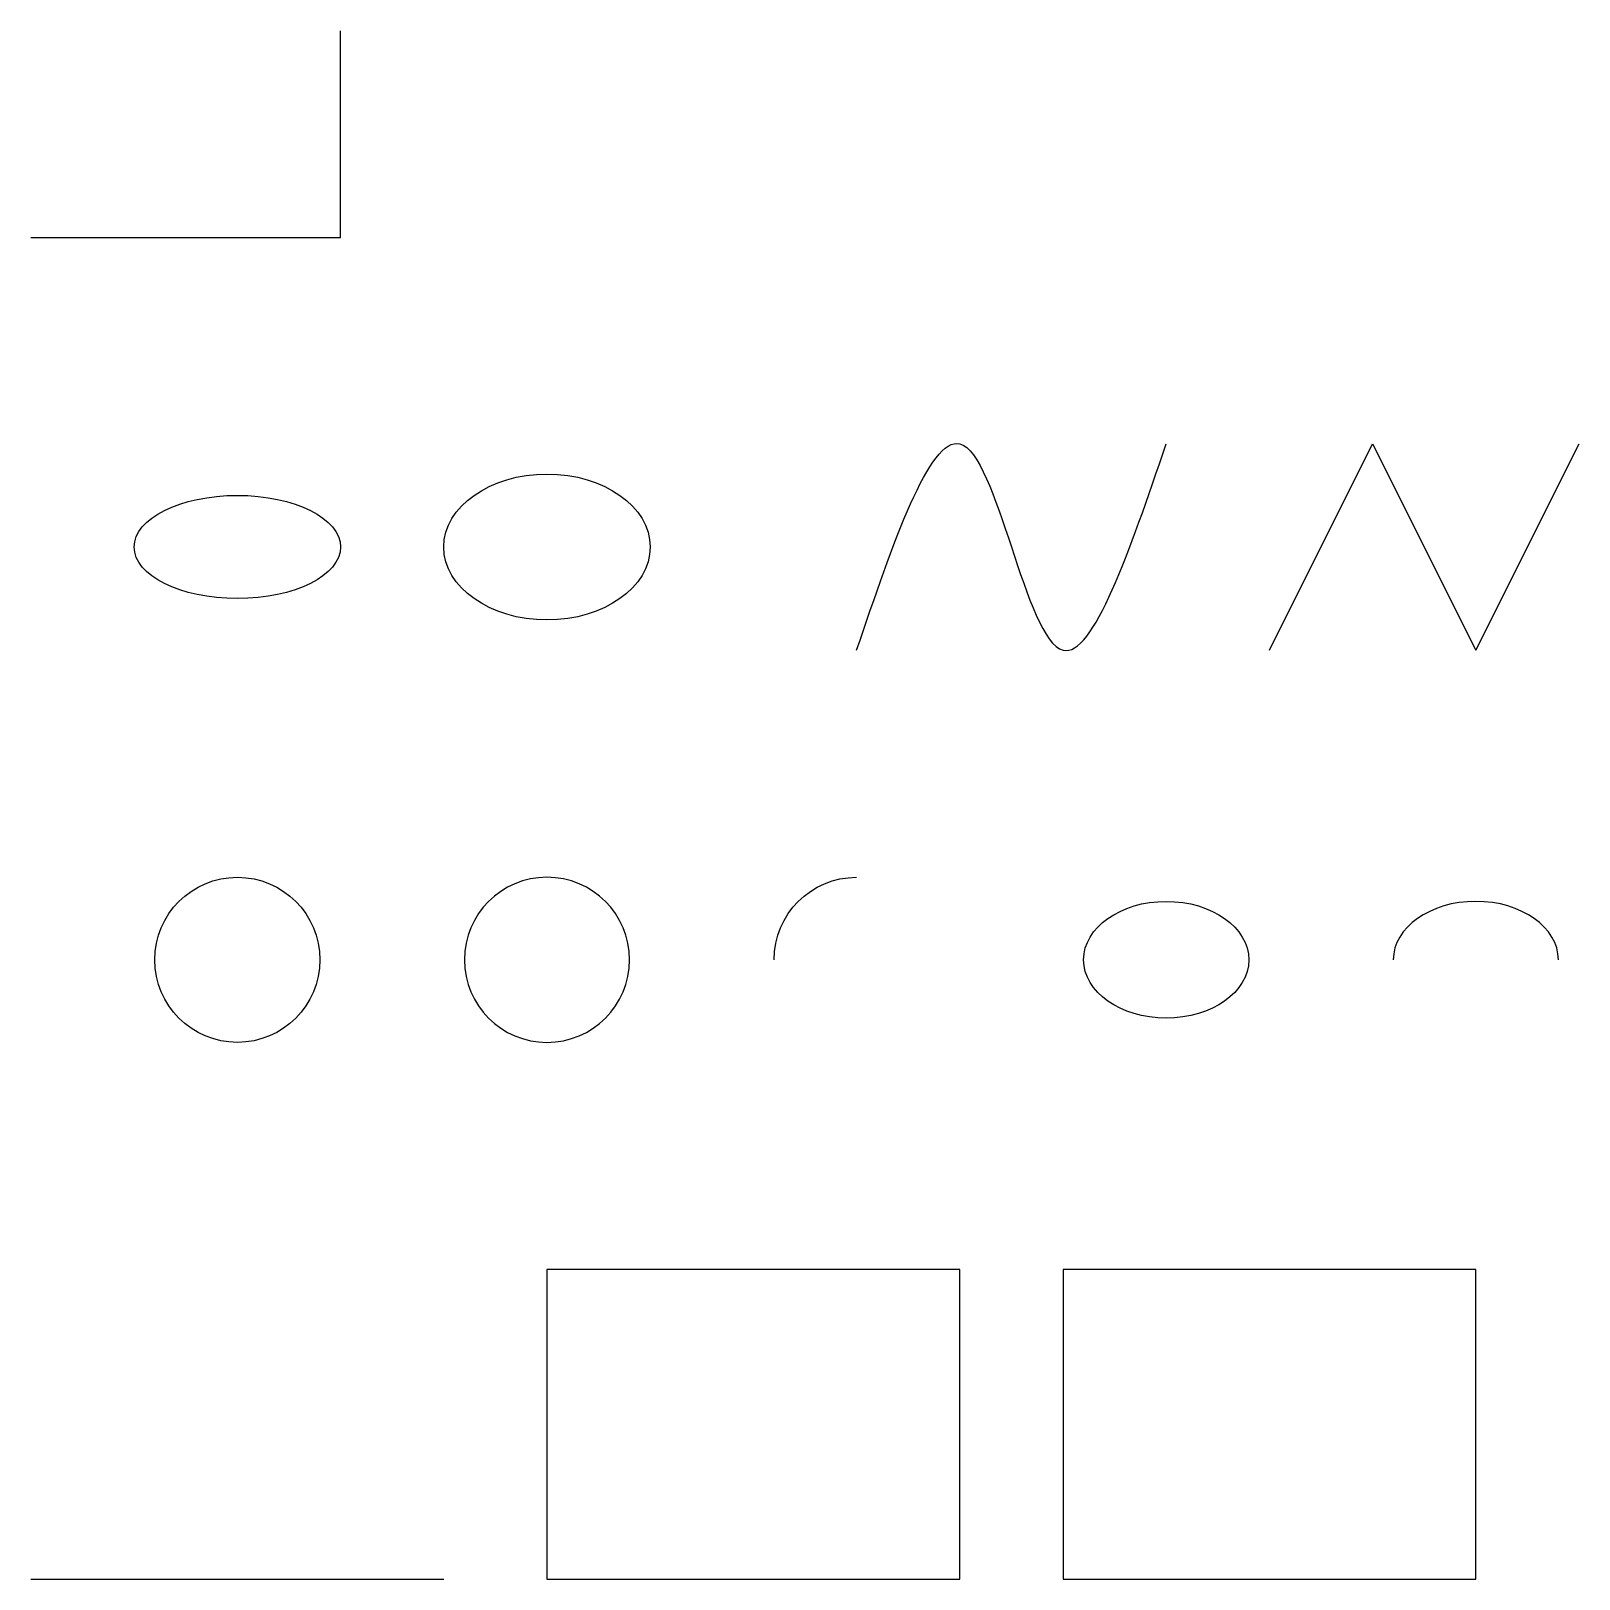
# Model space of a CAD drawing. Header units: millimetres. Extents: x 0 to 150, y 0 to 150.
import ezdxf

# ---------------------------------------------------------------- set-up
doc = ezdxf.new("R2010")
doc.units = ezdxf.units.MM
for name, color, linetype in [('arc_tilted45', 7, 'Continuous'), ('arc_upside_down', 7, 'Continuous'), ('circle_tilted45', 7, 'Continuous'), ('circle_upside_down', 7, 'Continuous'), ('circle_z7', 7, 'Continuous'), ('ellipse_axis_tilted', 7, 'Continuous'), ('ellipse_z5', 7, 'Continuous'), ('line_sloped', 7, 'Continuous'), ('lines_z12', 7, 'Continuous'), ('polyline2d_elevation9', 7, 'Continuous'), ('polyline_3d', 7, 'Continuous'), ('polyline_elevation20', 7, 'Continuous'), ('spline_3d', 7, 'Continuous')]:
    doc.layers.add(name, color=color, linetype=linetype)

msp = doc.modelspace()

# ---------------------------------------------------------------- linework, layer by layer
at = {"layer": 'arc_tilted45', "extrusion": (0, -1, 1)}
msp.add_arc((140, 42.43, -42.43), 8, 0, 180, dxfattribs=at)
at = {"layer": 'arc_upside_down', "extrusion": (0, 0, -1)}
msp.add_arc((-80, 60), 8, 0, 90, dxfattribs=at)
at = {"layer": 'circle_tilted45', "extrusion": (0, -1, 1)}
msp.add_circle((110, 42.43, -42.43), 8, dxfattribs=at)
at = {"layer": 'circle_upside_down', "extrusion": (0, 0, -1)}
msp.add_circle((-50, 60), 8, dxfattribs=at)
at = {"layer": 'circle_z7'}
msp.add_circle((20, 60, 7), 8, dxfattribs=at)
at = {"layer": 'ellipse_axis_tilted'}
msp.add_ellipse((50, 100), major_axis=(10, 0, 10), ratio=0.5, dxfattribs=at)
at = {"layer": 'ellipse_z5'}
msp.add_ellipse((20, 100, 5), major_axis=(10, 0), ratio=0.5, dxfattribs=at)
at = {"layer": 'line_sloped'}
msp.add_line((0, 0), (40, 0, 25), dxfattribs=at)
at = {"layer": 'lines_z12'}
for p, q in [((90, 30, 12), (50, 30, 12)), ((50, 30, 12), (50, 0, 12)), ((90, 0, 12), (90, 30, 12)), ((50, 0, 12), (90, 0, 12))]:
    msp.add_line(p, q, dxfattribs=at)
at = {"layer": 'polyline2d_elevation9'}
msp.add_lwpolyline([(0, 130), (30, 130), (30, 150)], dxfattribs=at)
at = {"layer": 'polyline_3d'}
msp.add_polyline3d([(120, 90, 0), (130, 110, 10), (140, 90, -5), (150, 110, 20)], dxfattribs=at)
at = {"layer": 'polyline_elevation20', "elevation": 20}
msp.add_lwpolyline([(100, 0), (140, 0), (140, 30), (100, 30)], close=True, dxfattribs=at)
at = {"layer": 'spline_3d'}
msp.add_spline([(80, 90), (90, 110, 15), (100, 90, -10), (110, 110, 5)], degree=3, dxfattribs=at)

doc.saveas('drawing.dxf')
